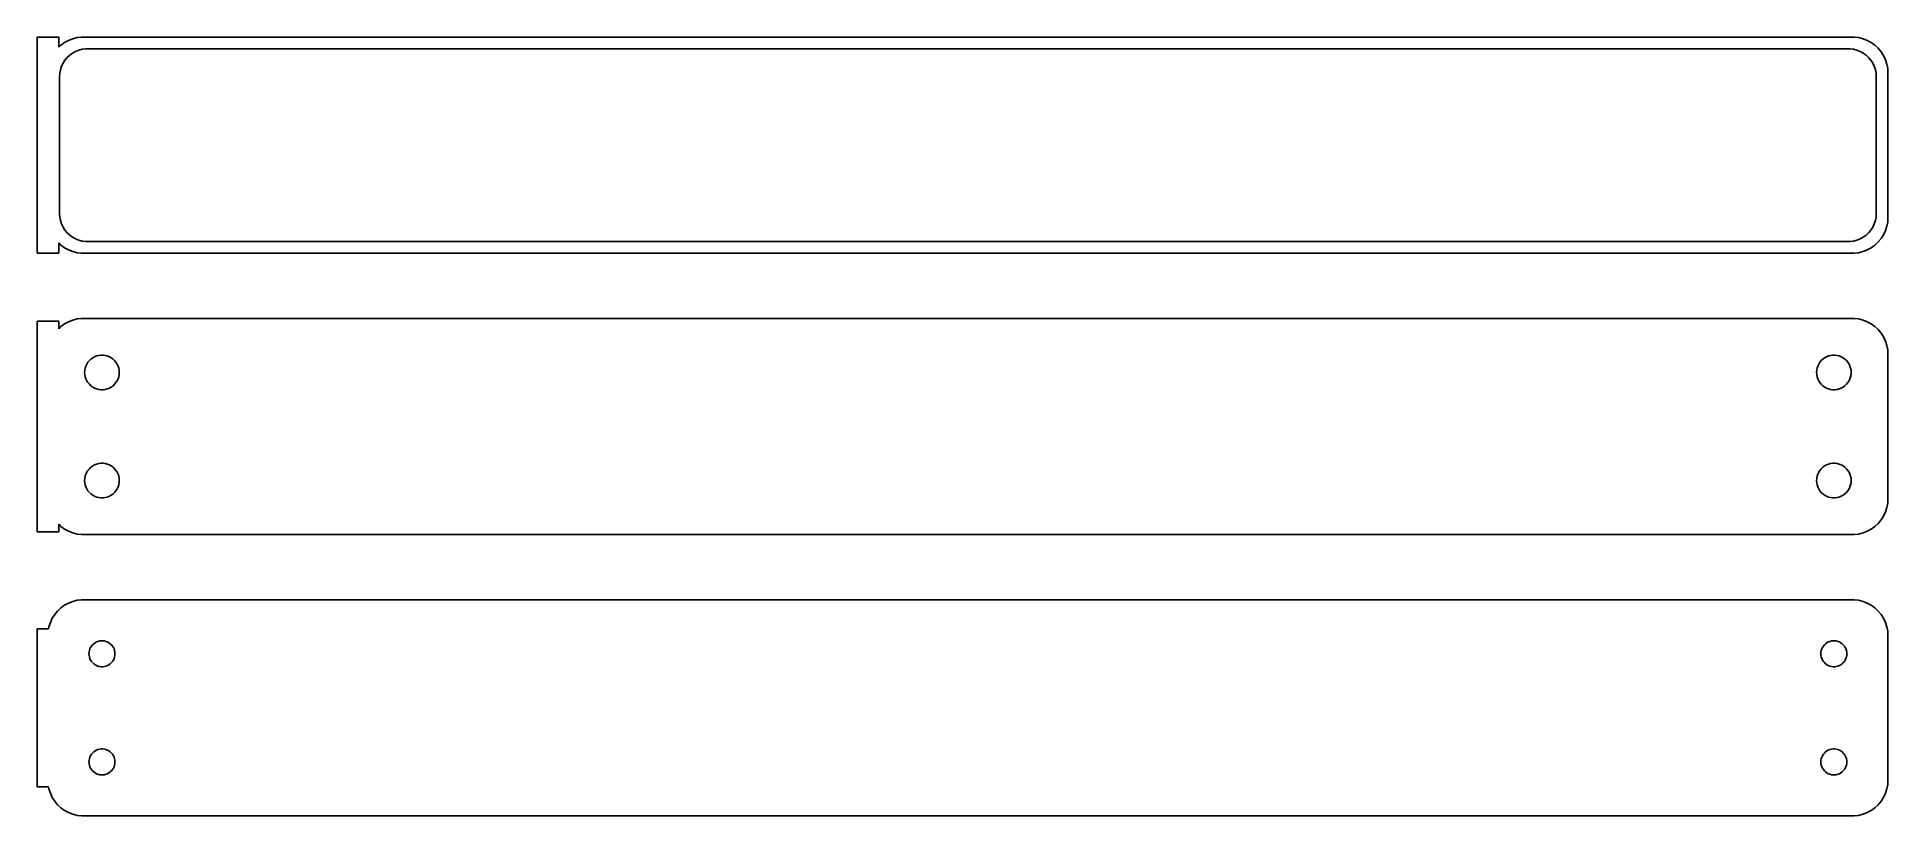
# Model space of a CAD drawing. Header units: metres. Extents: x -129 to 128, y 63 to 171.
import ezdxf

# ---------------------------------------------------------------- set-up
doc = ezdxf.new("R2010")
doc.units = ezdxf.units.M

msp = doc.modelspace()

# ---------------------------------------------------------------- linework, layer by layer
for p, q in [((-126, 170.99), (-129, 170.99)), ((-129, 170.99), (-129, 141.01)), ((-126, 169.559), (-126, 170.99)), ((-125.687, 169.853), (-126, 169.559)), ((-125.179, 170.222), (-125.687, 169.853)), ((-124.629, 170.524), (-125.179, 170.222)), ((-124.045, 170.755), (-124.629, 170.524)), ((-123.437, 170.911), (-124.045, 170.755)), ((-122.814, 170.99), (-123.437, 170.911)), ((-123.197, 169.183), (-122.726, 169.304)), ((122.814, 170.99), (-122.814, 170.99)), ((-122.726, 169.304), (-122.243, 169.365)), ((-122.243, 169.365), (122.243, 169.365)), ((122.243, 169.365), (122.726, 169.304)), ((122.726, 169.304), (123.197, 169.183)), ((123.437, 170.911), (122.814, 170.99)), ((124.045, 170.755), (123.437, 170.911)), ((124.629, 170.524), (124.045, 170.755)), ((125.179, 170.222), (124.629, 170.524)), ((125.687, 169.853), (125.179, 170.222)), ((126.145, 169.423), (125.687, 169.853)), ((126.545, 168.939), (126.145, 169.423)), ((-125.751, 166.463), (-125.601, 166.926)), ((-125.601, 166.926), (-125.394, 167.366)), ((-125.394, 167.366), (-125.133, 167.776)), ((-125.133, 167.776), (-124.823, 168.151)), ((-124.823, 168.151), (-124.469, 168.484)), ((-124.469, 168.484), (-124.075, 168.77)), ((-124.075, 168.77), (-123.649, 169.004)), ((-123.649, 169.004), (-123.197, 169.183)), ((123.197, 169.183), (123.649, 169.004)), ((123.649, 169.004), (124.075, 168.77)), ((124.075, 168.77), (124.469, 168.484)), ((124.469, 168.484), (124.823, 168.151)), ((124.823, 168.151), (125.133, 167.776)), ((125.133, 167.776), (125.394, 167.366)), ((125.394, 167.366), (125.601, 166.926)), ((125.601, 166.926), (125.751, 166.463)), ((126.882, 168.409), (126.545, 168.939)), ((127.149, 167.841), (126.882, 168.409)), ((127.343, 167.243), (127.149, 167.841)), ((127.461, 166.627), (127.343, 167.243)), ((-125.873, 165.5), (-125.842, 165.985)), ((-125.873, 146.5), (-125.873, 165.5)), ((-125.842, 165.985), (-125.751, 166.463)), ((125.751, 166.463), (125.842, 165.985)), ((125.842, 165.985), (125.873, 165.5)), ((125.873, 165.5), (125.873, 146.5)), ((127.5, 166), (127.461, 166.627)), ((127.5, 146), (127.5, 166)), ((-125.842, 146.015), (-125.873, 146.5)), ((125.873, 146.5), (125.842, 146.015)), ((-125.751, 145.537), (-125.842, 146.015)), ((-125.601, 145.074), (-125.751, 145.537)), ((-125.394, 144.634), (-125.601, 145.074)), ((-125.133, 144.224), (-125.394, 144.634)), ((-124.823, 143.849), (-125.133, 144.224)), ((-124.469, 143.516), (-124.823, 143.849)), ((124.823, 143.849), (124.469, 143.516)), ((125.133, 144.224), (124.823, 143.849)), ((125.394, 144.634), (125.133, 144.224)), ((125.601, 145.074), (125.394, 144.634)), ((125.751, 145.537), (125.601, 145.074)), ((125.842, 146.015), (125.751, 145.537)), ((126.882, 143.591), (127.149, 144.159)), ((127.149, 144.159), (127.343, 144.757)), ((127.343, 144.757), (127.461, 145.373)), ((127.461, 145.373), (127.5, 146)), ((-126, 142.441), (-125.687, 142.147)), ((-126, 141.01), (-126, 142.441)), ((-125.687, 142.147), (-125.179, 141.778)), ((-125.179, 141.778), (-124.629, 141.476)), ((-124.629, 141.476), (-124.045, 141.245)), ((-124.075, 143.23), (-124.469, 143.516)), ((-123.649, 142.996), (-124.075, 143.23)), ((-124.045, 141.245), (-123.437, 141.089)), ((-123.197, 142.817), (-123.649, 142.996)), ((-123.437, 141.089), (-122.814, 141.01)), ((-122.726, 142.696), (-123.197, 142.817)), ((-122.243, 142.635), (-122.726, 142.696)), ((122.243, 142.635), (-122.243, 142.635)), ((122.726, 142.696), (122.243, 142.635)), ((123.197, 142.817), (122.726, 142.696)), ((122.814, 141.01), (123.437, 141.089)), ((123.649, 142.996), (123.197, 142.817)), ((123.437, 141.089), (124.045, 141.245)), ((124.075, 143.23), (123.649, 142.996)), ((124.045, 141.245), (124.629, 141.476)), ((124.469, 143.516), (124.075, 143.23)), ((124.629, 141.476), (125.179, 141.778)), ((125.179, 141.778), (125.687, 142.147)), ((125.687, 142.147), (126.145, 142.577)), ((126.145, 142.577), (126.545, 143.061)), ((126.545, 143.061), (126.882, 143.591)), ((-129, 141.01), (-126, 141.01)), ((-122.814, 141.01), (122.814, 141.01)), ((-126, 131.615), (-129, 131.615)), ((-129, 131.615), (-129, 102.385)), ((-126, 130.559), (-126, 131.615)), ((-125.687, 130.853), (-126, 130.559)), ((-125.179, 131.222), (-125.687, 130.853)), ((-124.629, 131.524), (-125.179, 131.222)), ((-124.045, 131.755), (-124.629, 131.524)), ((-123.437, 131.911), (-124.045, 131.755)), ((-122.814, 131.99), (-123.437, 131.911)), ((122.814, 131.99), (-122.814, 131.99)), ((123.437, 131.911), (122.814, 131.99)), ((124.045, 131.755), (123.437, 131.911)), ((124.629, 131.524), (124.045, 131.755)), ((125.179, 131.222), (124.629, 131.524)), ((125.687, 130.853), (125.179, 131.222)), ((126.145, 130.423), (125.687, 130.853)), ((126.545, 129.939), (126.145, 130.423)), ((126.882, 129.409), (126.545, 129.939)), ((127.149, 128.841), (126.882, 129.409)), ((127.343, 128.243), (127.149, 128.841)), ((-122.103, 125.656), (-121.942, 125.911)), ((-121.942, 125.911), (-121.75, 126.143)), ((-121.75, 126.143), (-121.53, 126.349)), ((-121.53, 126.349), (-121.286, 126.526)), ((-121.286, 126.526), (-121.022, 126.672)), ((-121.022, 126.672), (-120.742, 126.783)), ((-120.742, 126.783), (-120.45, 126.857)), ((-120.45, 126.857), (-120.151, 126.895)), ((-120.151, 126.895), (-119.849, 126.895)), ((-119.849, 126.895), (-119.55, 126.857)), ((-119.55, 126.857), (-119.258, 126.783)), ((-119.258, 126.783), (-118.978, 126.672)), ((-118.978, 126.672), (-118.714, 126.526)), ((-118.714, 126.526), (-118.47, 126.349)), ((-118.47, 126.349), (-118.25, 126.143)), ((-118.25, 126.143), (-118.058, 125.911)), ((-118.058, 125.911), (-117.897, 125.656)), ((117.897, 125.656), (118.058, 125.911)), ((118.058, 125.911), (118.25, 126.143)), ((118.25, 126.143), (118.47, 126.349)), ((118.47, 126.349), (118.714, 126.526)), ((118.714, 126.526), (118.978, 126.672)), ((118.978, 126.672), (119.258, 126.783)), ((119.258, 126.783), (119.55, 126.857)), ((119.55, 126.857), (119.849, 126.895)), ((119.849, 126.895), (120.151, 126.895)), ((120.151, 126.895), (120.45, 126.857)), ((120.45, 126.857), (120.742, 126.783)), ((120.742, 126.783), (121.022, 126.672)), ((121.022, 126.672), (121.286, 126.526)), ((121.286, 126.526), (121.53, 126.349)), ((121.53, 126.349), (121.75, 126.143)), ((121.75, 126.143), (121.942, 125.911)), ((121.942, 125.911), (122.103, 125.656)), ((127.461, 127.627), (127.343, 128.243)), ((127.5, 127), (127.461, 127.627)), ((127.5, 107), (127.5, 127)), ((-122.4, 124.5), (-122.381, 124.801)), ((-122.381, 124.199), (-122.4, 124.5)), ((-122.381, 124.801), (-122.325, 125.097)), ((-122.325, 123.903), (-122.381, 124.199)), ((-122.325, 125.097), (-122.231, 125.383)), ((-122.231, 123.617), (-122.325, 123.903)), ((-122.231, 125.383), (-122.103, 125.656)), ((-122.103, 123.344), (-122.231, 123.617)), ((-121.942, 123.089), (-122.103, 123.344)), ((-117.897, 123.344), (-118.058, 123.089)), ((-117.897, 125.656), (-117.769, 125.383)), ((-117.769, 123.617), (-117.897, 123.344)), ((-117.769, 125.383), (-117.675, 125.097)), ((-117.675, 123.903), (-117.769, 123.617)), ((-117.675, 125.097), (-117.619, 124.801)), ((-117.619, 124.199), (-117.675, 123.903)), ((-117.619, 124.801), (-117.6, 124.5)), ((-117.6, 124.5), (-117.619, 124.199)), ((117.6, 124.5), (117.619, 124.801)), ((117.619, 124.199), (117.6, 124.5)), ((117.619, 124.801), (117.675, 125.097)), ((117.675, 123.903), (117.619, 124.199)), ((117.675, 125.097), (117.769, 125.383)), ((117.769, 123.617), (117.675, 123.903)), ((117.769, 125.383), (117.897, 125.656)), ((117.897, 123.344), (117.769, 123.617)), ((118.058, 123.089), (117.897, 123.344)), ((122.103, 123.344), (121.942, 123.089)), ((122.103, 125.656), (122.231, 125.383)), ((122.231, 123.617), (122.103, 123.344)), ((122.231, 125.383), (122.325, 125.097)), ((122.325, 123.903), (122.231, 123.617)), ((122.325, 125.097), (122.381, 124.801)), ((122.381, 124.199), (122.325, 123.903)), ((122.381, 124.801), (122.4, 124.5)), ((122.4, 124.5), (122.381, 124.199)), ((-121.75, 122.857), (-121.942, 123.089)), ((-121.53, 122.651), (-121.75, 122.857)), ((-121.286, 122.474), (-121.53, 122.651)), ((-121.022, 122.328), (-121.286, 122.474)), ((-120.742, 122.217), (-121.022, 122.328)), ((-120.45, 122.143), (-120.742, 122.217)), ((-120.151, 122.105), (-120.45, 122.143)), ((-119.849, 122.105), (-120.151, 122.105)), ((-119.55, 122.143), (-119.849, 122.105)), ((-119.258, 122.217), (-119.55, 122.143)), ((-118.978, 122.328), (-119.258, 122.217)), ((-118.714, 122.474), (-118.978, 122.328)), ((-118.47, 122.651), (-118.714, 122.474)), ((-118.25, 122.857), (-118.47, 122.651)), ((-118.058, 123.089), (-118.25, 122.857)), ((118.25, 122.857), (118.058, 123.089)), ((118.47, 122.651), (118.25, 122.857)), ((118.714, 122.474), (118.47, 122.651)), ((118.978, 122.328), (118.714, 122.474)), ((119.258, 122.217), (118.978, 122.328)), ((119.55, 122.143), (119.258, 122.217)), ((119.849, 122.105), (119.55, 122.143)), ((120.151, 122.105), (119.849, 122.105)), ((120.45, 122.143), (120.151, 122.105)), ((120.742, 122.217), (120.45, 122.143)), ((121.022, 122.328), (120.742, 122.217)), ((121.286, 122.474), (121.022, 122.328)), ((121.53, 122.651), (121.286, 122.474)), ((121.75, 122.857), (121.53, 122.651)), ((121.942, 123.089), (121.75, 122.857)), ((-122.325, 110.097), (-122.231, 110.383)), ((-122.231, 110.383), (-122.103, 110.656)), ((-122.103, 110.656), (-121.942, 110.911)), ((-121.942, 110.911), (-121.75, 111.143)), ((-121.75, 111.143), (-121.53, 111.349)), ((-121.53, 111.349), (-121.286, 111.526)), ((-121.286, 111.526), (-121.022, 111.672)), ((-121.022, 111.672), (-120.742, 111.783)), ((-120.742, 111.783), (-120.45, 111.857)), ((-120.45, 111.857), (-120.151, 111.895)), ((-120.151, 111.895), (-119.849, 111.895)), ((-119.849, 111.895), (-119.55, 111.857)), ((-119.55, 111.857), (-119.258, 111.783)), ((-119.258, 111.783), (-118.978, 111.672)), ((-118.978, 111.672), (-118.714, 111.526)), ((-118.714, 111.526), (-118.47, 111.349)), ((-118.47, 111.349), (-118.25, 111.143)), ((-118.25, 111.143), (-118.058, 110.911)), ((-118.058, 110.911), (-117.897, 110.656)), ((-117.897, 110.656), (-117.769, 110.383)), ((-117.769, 110.383), (-117.675, 110.097)), ((117.675, 110.097), (117.769, 110.383)), ((117.769, 110.383), (117.897, 110.656)), ((117.897, 110.656), (118.058, 110.911)), ((118.058, 110.911), (118.25, 111.143)), ((118.25, 111.143), (118.47, 111.349)), ((118.47, 111.349), (118.714, 111.526)), ((118.714, 111.526), (118.978, 111.672)), ((118.978, 111.672), (119.258, 111.783)), ((119.258, 111.783), (119.55, 111.857)), ((119.55, 111.857), (119.849, 111.895)), ((119.849, 111.895), (120.151, 111.895)), ((120.151, 111.895), (120.45, 111.857)), ((120.45, 111.857), (120.742, 111.783)), ((120.742, 111.783), (121.022, 111.672)), ((121.022, 111.672), (121.286, 111.526)), ((121.286, 111.526), (121.53, 111.349)), ((121.53, 111.349), (121.75, 111.143)), ((121.75, 111.143), (121.942, 110.911)), ((121.942, 110.911), (122.103, 110.656)), ((122.103, 110.656), (122.231, 110.383)), ((122.231, 110.383), (122.325, 110.097)), ((-122.4, 109.5), (-122.381, 109.801)), ((-122.381, 109.199), (-122.4, 109.5)), ((-122.381, 109.801), (-122.325, 110.097)), ((-122.325, 108.903), (-122.381, 109.199)), ((-122.231, 108.617), (-122.325, 108.903)), ((-122.103, 108.344), (-122.231, 108.617)), ((-121.942, 108.089), (-122.103, 108.344)), ((-121.75, 107.857), (-121.942, 108.089)), ((-121.53, 107.651), (-121.75, 107.857)), ((-118.25, 107.857), (-118.47, 107.651)), ((-118.058, 108.089), (-118.25, 107.857)), ((-117.897, 108.344), (-118.058, 108.089)), ((-117.769, 108.617), (-117.897, 108.344)), ((-117.675, 108.903), (-117.769, 108.617)), ((-117.675, 110.097), (-117.619, 109.801)), ((-117.619, 109.199), (-117.675, 108.903)), ((-117.619, 109.801), (-117.6, 109.5)), ((-117.6, 109.5), (-117.619, 109.199)), ((117.6, 109.5), (117.619, 109.801)), ((117.619, 109.199), (117.6, 109.5)), ((117.619, 109.801), (117.675, 110.097)), ((117.675, 108.903), (117.619, 109.199)), ((117.769, 108.617), (117.675, 108.903)), ((117.897, 108.344), (117.769, 108.617)), ((118.058, 108.089), (117.897, 108.344)), ((118.25, 107.857), (118.058, 108.089)), ((118.47, 107.651), (118.25, 107.857)), ((121.75, 107.857), (121.53, 107.651)), ((121.942, 108.089), (121.75, 107.857)), ((122.103, 108.344), (121.942, 108.089)), ((122.231, 108.617), (122.103, 108.344)), ((122.325, 108.903), (122.231, 108.617)), ((122.325, 110.097), (122.381, 109.801)), ((122.381, 109.199), (122.325, 108.903)), ((122.381, 109.801), (122.4, 109.5)), ((122.4, 109.5), (122.381, 109.199)), ((-121.286, 107.474), (-121.53, 107.651)), ((-121.022, 107.328), (-121.286, 107.474)), ((-120.742, 107.217), (-121.022, 107.328)), ((-120.45, 107.143), (-120.742, 107.217)), ((-120.151, 107.105), (-120.45, 107.143)), ((-119.849, 107.105), (-120.151, 107.105)), ((-119.55, 107.143), (-119.849, 107.105)), ((-119.258, 107.217), (-119.55, 107.143)), ((-118.978, 107.328), (-119.258, 107.217)), ((-118.714, 107.474), (-118.978, 107.328)), ((-118.47, 107.651), (-118.714, 107.474)), ((118.714, 107.474), (118.47, 107.651)), ((118.978, 107.328), (118.714, 107.474)), ((119.258, 107.217), (118.978, 107.328)), ((119.55, 107.143), (119.258, 107.217)), ((119.849, 107.105), (119.55, 107.143)), ((120.151, 107.105), (119.849, 107.105)), ((120.45, 107.143), (120.151, 107.105)), ((120.742, 107.217), (120.45, 107.143)), ((121.022, 107.328), (120.742, 107.217)), ((121.286, 107.474), (121.022, 107.328)), ((121.53, 107.651), (121.286, 107.474)), ((127.149, 105.159), (127.343, 105.757)), ((127.343, 105.757), (127.461, 106.373)), ((127.461, 106.373), (127.5, 107)), ((-126, 102.385), (-126, 103.441)), ((-126, 103.441), (-125.687, 103.147)), ((-125.687, 103.147), (-125.179, 102.778)), ((-125.179, 102.778), (-124.629, 102.476)), ((124.629, 102.476), (125.179, 102.778)), ((125.179, 102.778), (125.687, 103.147)), ((125.687, 103.147), (126.145, 103.577)), ((126.145, 103.577), (126.545, 104.061)), ((126.545, 104.061), (126.882, 104.591)), ((126.882, 104.591), (127.149, 105.159)), ((-129, 102.385), (-126, 102.385)), ((-124.629, 102.476), (-124.045, 102.245)), ((-124.045, 102.245), (-123.437, 102.089)), ((-123.437, 102.089), (-122.814, 102.01)), ((-122.814, 102.01), (122.814, 102.01)), ((122.814, 102.01), (123.437, 102.089)), ((123.437, 102.089), (124.045, 102.245)), ((124.045, 102.245), (124.629, 102.476)), ((-124.629, 92.5241), (-125.179, 92.2216)), ((-124.045, 92.7553), (-124.629, 92.5241)), ((-123.437, 92.9114), (-124.045, 92.7553)), ((-122.814, 92.9901), (-123.437, 92.9114)), ((122.814, 92.9901), (-122.814, 92.9901)), ((123.437, 92.9114), (122.814, 92.9901)), ((124.045, 92.7553), (123.437, 92.9114)), ((124.629, 92.5241), (124.045, 92.7553)), ((125.179, 92.2216), (124.629, 92.5241)), ((-127.149, 89.8406), (-127.343, 89.2434)), ((-126.882, 90.4088), (-127.149, 89.8406)), ((-126.545, 90.9389), (-126.882, 90.4088)), ((-126.145, 91.4227), (-126.545, 90.9389)), ((-125.687, 91.8526), (-126.145, 91.4227)), ((-125.179, 92.2216), (-125.687, 91.8526)), ((125.687, 91.8526), (125.179, 92.2216)), ((126.145, 91.4227), (125.687, 91.8526)), ((126.545, 90.9389), (126.145, 91.4227)), ((126.882, 90.4088), (126.545, 90.9389)), ((127.149, 89.8406), (126.882, 90.4088)), ((127.343, 89.2434), (127.149, 89.8406)), ((-127.4, 88.9442), (-129, 88.9442)), ((-129, 88.9442), (-129, 67.0558)), ((-127.343, 89.2434), (-127.4, 88.9442)), ((-120.766, 87.1287), (-120.556, 87.2119)), ((-120.556, 87.2119), (-120.337, 87.2681)), ((-120.337, 87.2681), (-120.113, 87.2964)), ((-120.113, 87.2964), (-119.887, 87.2964)), ((-119.887, 87.2964), (-119.663, 87.2681)), ((-119.663, 87.2681), (-119.444, 87.2119)), ((-119.444, 87.2119), (-119.234, 87.1287)), ((119.234, 87.1287), (119.444, 87.2119)), ((119.444, 87.2119), (119.663, 87.2681)), ((119.663, 87.2681), (119.887, 87.2964)), ((119.887, 87.2964), (120.113, 87.2964)), ((120.113, 87.2964), (120.337, 87.2681)), ((120.337, 87.2681), (120.556, 87.2119)), ((120.556, 87.2119), (120.766, 87.1287)), ((127.461, 88.6267), (127.343, 89.2434)), ((127.5, 88), (127.461, 88.6267)), ((127.5, 68), (127.5, 88)), ((-121.8, 85.5), (-121.786, 85.7256)), ((-121.786, 85.2744), (-121.8, 85.5)), ((-121.786, 85.7256), (-121.743, 85.9476)), ((-121.743, 85.0524), (-121.786, 85.2744)), ((-121.743, 85.9476), (-121.674, 86.1626)), ((-121.674, 84.8374), (-121.743, 85.0524)), ((-121.674, 86.1626), (-121.577, 86.3671)), ((-121.577, 84.6328), (-121.674, 84.8374)), ((-121.577, 86.3671), (-121.456, 86.558)), ((-121.456, 86.558), (-121.312, 86.7322)), ((-121.312, 86.7322), (-121.147, 86.8869)), ((-121.147, 86.8869), (-120.964, 87.0198)), ((-120.964, 87.0198), (-120.766, 87.1287)), ((-119.234, 87.1287), (-119.036, 87.0198)), ((-119.036, 87.0198), (-118.853, 86.8869)), ((-118.853, 86.8869), (-118.688, 86.7322)), ((-118.688, 86.7322), (-118.544, 86.558)), ((-118.544, 86.558), (-118.423, 86.3671)), ((-118.423, 86.3671), (-118.326, 86.1626)), ((-118.326, 84.8374), (-118.423, 84.6328)), ((-118.326, 86.1626), (-118.257, 85.9476)), ((-118.257, 85.0524), (-118.326, 84.8374)), ((-118.257, 85.9476), (-118.214, 85.7256)), ((-118.214, 85.2744), (-118.257, 85.0524)), ((-118.214, 85.7256), (-118.2, 85.5)), ((-118.2, 85.5), (-118.214, 85.2744)), ((118.2, 85.5), (118.214, 85.7256)), ((118.214, 85.2744), (118.2, 85.5)), ((118.214, 85.7256), (118.257, 85.9476)), ((118.257, 85.0524), (118.214, 85.2744)), ((118.257, 85.9476), (118.326, 86.1626)), ((118.326, 84.8374), (118.257, 85.0524)), ((118.326, 86.1626), (118.423, 86.3671)), ((118.423, 84.6328), (118.326, 84.8374)), ((118.423, 86.3671), (118.544, 86.558)), ((118.544, 86.558), (118.688, 86.7322)), ((118.688, 86.7322), (118.853, 86.8869)), ((118.853, 86.8869), (119.036, 87.0198)), ((119.036, 87.0198), (119.234, 87.1287)), ((120.766, 87.1287), (120.964, 87.0198)), ((120.964, 87.0198), (121.147, 86.8869)), ((121.147, 86.8869), (121.312, 86.7322)), ((121.312, 86.7322), (121.456, 86.558)), ((121.456, 86.558), (121.577, 86.3671)), ((121.577, 86.3671), (121.674, 86.1626)), ((121.674, 84.8374), (121.577, 84.6328)), ((121.674, 86.1626), (121.743, 85.9476)), ((121.743, 85.0524), (121.674, 84.8374)), ((121.743, 85.9476), (121.786, 85.7256)), ((121.786, 85.2744), (121.743, 85.0524)), ((121.786, 85.7256), (121.8, 85.5)), ((121.8, 85.5), (121.786, 85.2744)), ((-121.456, 84.442), (-121.577, 84.6328)), ((-121.312, 84.2678), (-121.456, 84.442)), ((-121.147, 84.1131), (-121.312, 84.2678)), ((-120.964, 83.9802), (-121.147, 84.1131)), ((-120.766, 83.8713), (-120.964, 83.9802)), ((-120.556, 83.7881), (-120.766, 83.8713)), ((-120.337, 83.7319), (-120.556, 83.7881)), ((-120.113, 83.7036), (-120.337, 83.7319)), ((-119.887, 83.7036), (-120.113, 83.7036)), ((-119.663, 83.7319), (-119.887, 83.7036)), ((-119.444, 83.7881), (-119.663, 83.7319)), ((-119.234, 83.8713), (-119.444, 83.7881)), ((-119.036, 83.9802), (-119.234, 83.8713)), ((-118.853, 84.1131), (-119.036, 83.9802)), ((-118.688, 84.2678), (-118.853, 84.1131)), ((-118.544, 84.442), (-118.688, 84.2678)), ((-118.423, 84.6328), (-118.544, 84.442)), ((118.544, 84.442), (118.423, 84.6328)), ((118.688, 84.2678), (118.544, 84.442)), ((118.853, 84.1131), (118.688, 84.2678)), ((119.036, 83.9802), (118.853, 84.1131)), ((119.234, 83.8713), (119.036, 83.9802)), ((119.444, 83.7881), (119.234, 83.8713)), ((119.663, 83.7319), (119.444, 83.7881)), ((119.887, 83.7036), (119.663, 83.7319)), ((120.113, 83.7036), (119.887, 83.7036)), ((120.337, 83.7319), (120.113, 83.7036)), ((120.556, 83.7881), (120.337, 83.7319)), ((120.766, 83.8713), (120.556, 83.7881)), ((120.964, 83.9802), (120.766, 83.8713)), ((121.147, 84.1131), (120.964, 83.9802)), ((121.312, 84.2678), (121.147, 84.1131)), ((121.456, 84.442), (121.312, 84.2678)), ((121.577, 84.6328), (121.456, 84.442)), ((-121.312, 71.7322), (-121.147, 71.8869)), ((-121.147, 71.8869), (-120.964, 72.0198)), ((-120.964, 72.0198), (-120.766, 72.1287)), ((-120.766, 72.1287), (-120.556, 72.2119)), ((-120.556, 72.2119), (-120.337, 72.2681)), ((-120.337, 72.2681), (-120.113, 72.2964)), ((-120.113, 72.2964), (-119.887, 72.2964)), ((-119.887, 72.2964), (-119.663, 72.2681)), ((-119.663, 72.2681), (-119.444, 72.2119)), ((-119.444, 72.2119), (-119.234, 72.1287)), ((-119.234, 72.1287), (-119.036, 72.0198)), ((-119.036, 72.0198), (-118.853, 71.8869)), ((-118.853, 71.8869), (-118.688, 71.7322)), ((118.688, 71.7322), (118.853, 71.8869)), ((118.853, 71.8869), (119.036, 72.0198)), ((119.036, 72.0198), (119.234, 72.1287)), ((119.234, 72.1287), (119.444, 72.2119)), ((119.444, 72.2119), (119.663, 72.2681)), ((119.663, 72.2681), (119.887, 72.2964)), ((119.887, 72.2964), (120.113, 72.2964)), ((120.113, 72.2964), (120.337, 72.2681)), ((120.337, 72.2681), (120.556, 72.2119)), ((120.556, 72.2119), (120.766, 72.1287)), ((120.766, 72.1287), (120.964, 72.0198)), ((120.964, 72.0198), (121.147, 71.8869)), ((121.147, 71.8869), (121.312, 71.7322)), ((-121.8, 70.5), (-121.786, 70.7256)), ((-121.786, 70.2744), (-121.8, 70.5)), ((-121.786, 70.7256), (-121.743, 70.9476)), ((-121.743, 70.0524), (-121.786, 70.2744)), ((-121.743, 70.9476), (-121.674, 71.1626)), ((-121.674, 69.8374), (-121.743, 70.0524)), ((-121.674, 71.1626), (-121.577, 71.3672)), ((-121.577, 69.6329), (-121.674, 69.8374)), ((-121.577, 71.3672), (-121.456, 71.558)), ((-121.456, 69.442), (-121.577, 69.6329)), ((-121.456, 71.558), (-121.312, 71.7322)), ((-121.312, 69.2678), (-121.456, 69.442)), ((-121.147, 69.1131), (-121.312, 69.2678)), ((-118.688, 69.2678), (-118.853, 69.1131)), ((-118.688, 71.7322), (-118.544, 71.558)), ((-118.544, 69.442), (-118.688, 69.2678)), ((-118.544, 71.558), (-118.423, 71.3672)), ((-118.423, 69.6329), (-118.544, 69.442)), ((-118.423, 71.3672), (-118.326, 71.1626)), ((-118.326, 69.8374), (-118.423, 69.6329)), ((-118.326, 71.1626), (-118.257, 70.9476)), ((-118.257, 70.0524), (-118.326, 69.8374)), ((-118.257, 70.9476), (-118.214, 70.7256)), ((-118.214, 70.2744), (-118.257, 70.0524)), ((-118.214, 70.7256), (-118.2, 70.5)), ((-118.2, 70.5), (-118.214, 70.2744)), ((118.2, 70.5), (118.214, 70.7256)), ((118.214, 70.2744), (118.2, 70.5)), ((118.214, 70.7256), (118.257, 70.9476)), ((118.257, 70.0524), (118.214, 70.2744)), ((118.257, 70.9476), (118.326, 71.1626)), ((118.326, 69.8374), (118.257, 70.0524)), ((118.326, 71.1626), (118.423, 71.3672)), ((118.423, 69.6329), (118.326, 69.8374)), ((118.423, 71.3672), (118.544, 71.558)), ((118.544, 69.442), (118.423, 69.6329)), ((118.544, 71.558), (118.688, 71.7322)), ((118.688, 69.2678), (118.544, 69.442)), ((118.853, 69.1131), (118.688, 69.2678)), ((121.312, 69.2678), (121.147, 69.1131)), ((121.312, 71.7322), (121.456, 71.558)), ((121.456, 69.442), (121.312, 69.2678)), ((121.456, 71.558), (121.577, 71.3672)), ((121.577, 69.6329), (121.456, 69.442)), ((121.577, 71.3672), (121.674, 71.1626)), ((121.674, 69.8374), (121.577, 69.6329)), ((121.674, 71.1626), (121.743, 70.9476)), ((121.743, 70.0524), (121.674, 69.8374)), ((121.743, 70.9476), (121.786, 70.7256)), ((121.786, 70.2744), (121.743, 70.0524)), ((121.786, 70.7256), (121.8, 70.5)), ((121.8, 70.5), (121.786, 70.2744)), ((-129, 67.0558), (-127.4, 67.0558)), ((-127.4, 67.0558), (-127.343, 66.7566)), ((-127.343, 66.7566), (-127.149, 66.1594)), ((-120.964, 68.9802), (-121.147, 69.1131)), ((-120.766, 68.8713), (-120.964, 68.9802)), ((-120.556, 68.7881), (-120.766, 68.8713)), ((-120.337, 68.7319), (-120.556, 68.7881)), ((-120.113, 68.7036), (-120.337, 68.7319)), ((-119.887, 68.7036), (-120.113, 68.7036)), ((-119.663, 68.7319), (-119.887, 68.7036)), ((-119.444, 68.7881), (-119.663, 68.7319)), ((-119.234, 68.8713), (-119.444, 68.7881)), ((-119.036, 68.9802), (-119.234, 68.8713)), ((-118.853, 69.1131), (-119.036, 68.9802)), ((119.036, 68.9802), (118.853, 69.1131)), ((119.234, 68.8713), (119.036, 68.9802)), ((119.444, 68.7881), (119.234, 68.8713)), ((119.663, 68.7319), (119.444, 68.7881)), ((119.887, 68.7036), (119.663, 68.7319)), ((120.113, 68.7036), (119.887, 68.7036)), ((120.337, 68.7319), (120.113, 68.7036)), ((120.556, 68.7881), (120.337, 68.7319)), ((120.766, 68.8713), (120.556, 68.7881)), ((120.964, 68.9802), (120.766, 68.8713)), ((121.147, 69.1131), (120.964, 68.9802)), ((127.149, 66.1594), (127.343, 66.7566)), ((127.343, 66.7566), (127.461, 67.3733)), ((127.461, 67.3733), (127.5, 68)), ((-127.149, 66.1594), (-126.882, 65.5912)), ((-126.882, 65.5912), (-126.545, 65.0611)), ((-126.545, 65.0611), (-126.145, 64.5773)), ((-126.145, 64.5773), (-125.687, 64.1474)), ((-125.687, 64.1474), (-125.179, 63.7784)), ((125.179, 63.7784), (125.687, 64.1474)), ((125.687, 64.1474), (126.145, 64.5773)), ((126.145, 64.5773), (126.545, 65.0611)), ((126.545, 65.0611), (126.882, 65.5912)), ((126.882, 65.5912), (127.149, 66.1594)), ((-125.179, 63.7784), (-124.629, 63.4759)), ((-124.629, 63.4759), (-124.045, 63.2447)), ((-124.045, 63.2447), (-123.437, 63.0886)), ((-123.437, 63.0886), (-122.814, 63.0099)), ((-122.814, 63.0099), (122.814, 63.0099)), ((122.814, 63.0099), (123.437, 63.0886)), ((123.437, 63.0886), (124.045, 63.2447)), ((124.045, 63.2447), (124.629, 63.4759)), ((124.629, 63.4759), (125.179, 63.7784))]:
    msp.add_line(p, q)

doc.saveas('drawing.dxf')
